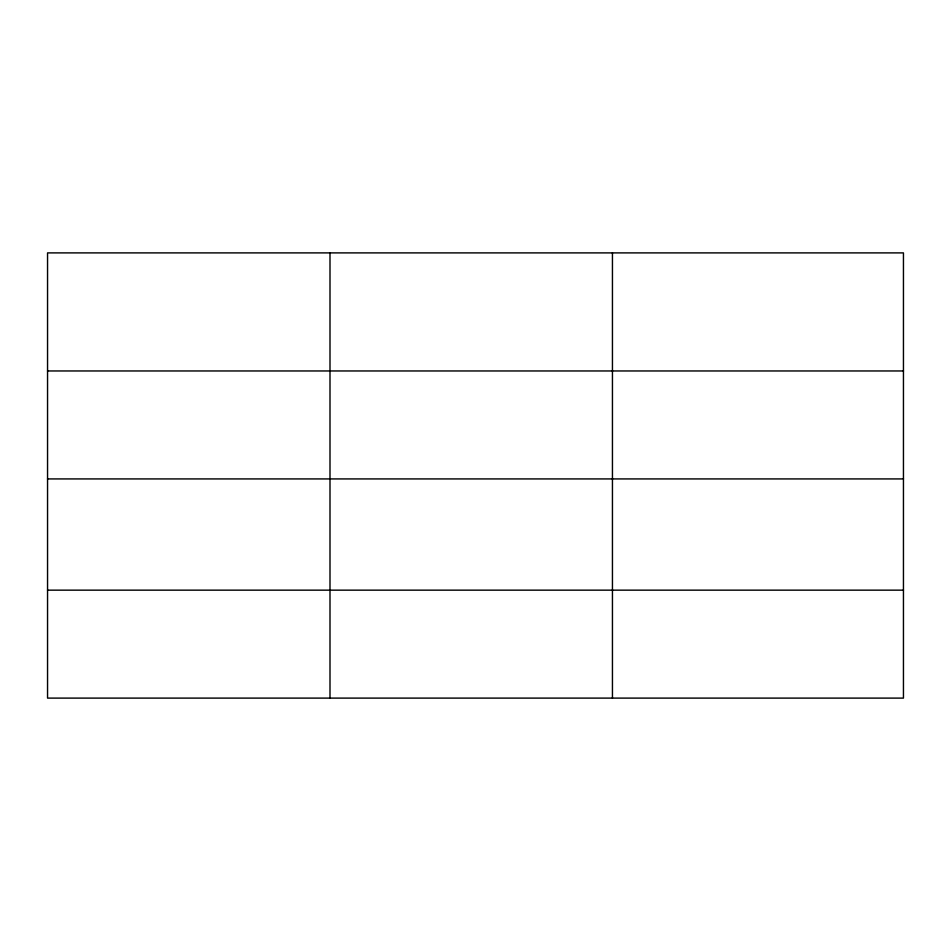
<?xml version="1.0" encoding="UTF-8"?>
<svg xmlns="http://www.w3.org/2000/svg" width="951" height="951" viewBox="0 0 951 951"><rect width="100%" height="100%" fill="white"/><g stroke="black" fill="none" stroke-linecap="round" stroke-linejoin="round"><path stroke-width="1.43" d="M903.45 478.924L903.45 252.895L47.55 252.895L47.55 698.105L903.45 698.105L903.45 478.924L47.55 478.924M47.55 370.961L903.45 370.961M47.55 590.155L903.45 590.155M612.444 252.895L612.444 698.105M329.997 252.895L329.997 698.105"/></g></svg>
